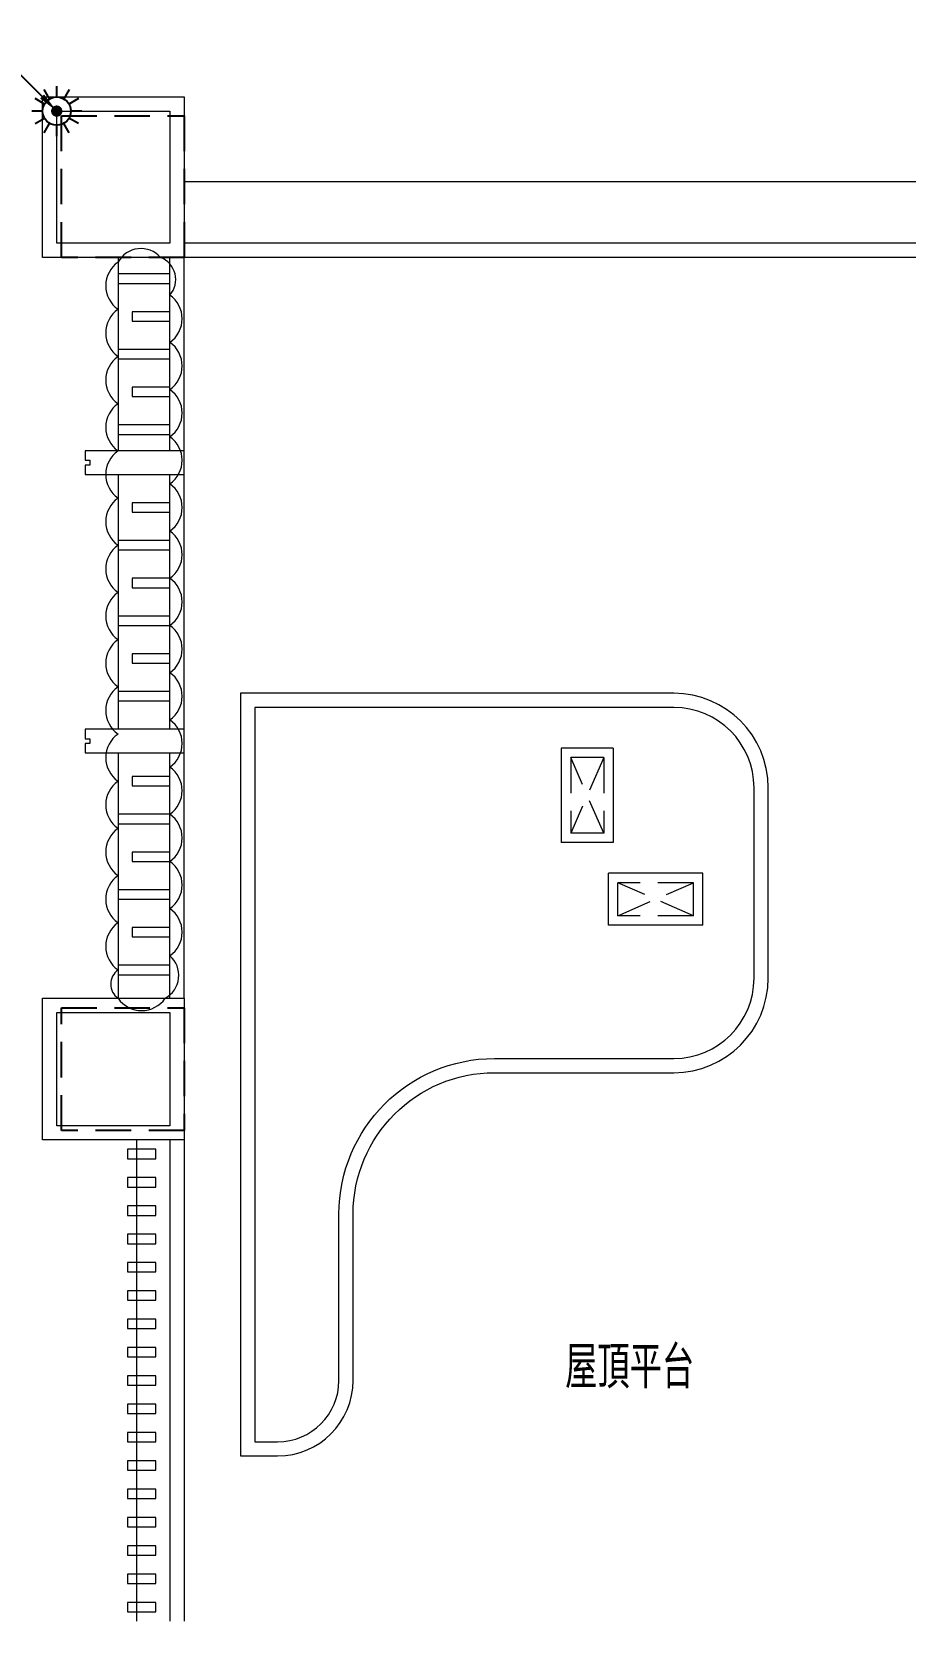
# Model space of a CAD drawing. Header units: centimetres. Extents: x 331046 to 708261, y -22683 to 106617.
# Drawn here: x 659470 to 660396, y 104933 to 106617 of the extents above; entities that cross this region are included whole.
import ezdxf
from ezdxf.enums import TextEntityAlignment as Align

# ---------------------------------------------------------------- set-up
doc = ezdxf.new("R2010")
doc.units = ezdxf.units.CM
doc.header["$LTSCALE"] = 150
doc.linetypes.add('HIDDEN', pattern=[0.375, 0.25, -0.125])
doc.layers.get('0').update_dxf_attribs({"lineweight": 5})
for name, color, linetype, lineweight in [('0-0.13', 121, 'Continuous', 13), ('00-大漢-設計', 11, 'Continuous', 5), ('BEAM', 9, 'Continuous', 5), ('DIM', 6, 'Continuous', 5), ('FRANCE', 4, 'Continuous', 5), ('HANDRAIL', 3, 'Continuous', 5), ('TEXT', 3, 'Continuous', 5), ('WALL2', 10, 'Continuous', 5), ('格柵', 8, 'Continuous', 5)]:
    doc.layers.add(name, color=color, linetype=linetype, lineweight=lineweight)
doc.layers.add('1120920_修改', color=222, linetype='Continuous', lineweight=5, plot=False)
doc.layers.add('COL-H', color=7, linetype='HIDDEN', plot=False)
doc.layers.add('PDA', color=6, linetype='Continuous')
doc.layers.add('避雷針', color=4, linetype='Continuous')
doc.styles.add('C1', font='simplex.shx', dxfattribs={"width": 0.6, "bigfont": 'chin.shx'})

# ---------------------------------------------------------------- blocks, each defined once
blk = doc.blocks.new('A$C3AC35C76')
at = {"layer": '00-大漢-設計', "color": 251}
for points in [[(-3364.99999999996, 995.123567158791), (-3325.775760009194, 995.123567158791, 0.414213562373095), (-3245.775760009194, 1075.123567158791), (-3245.775760009194, 1251.190568611395, -0.414213562373095), (-3095.775760009194, 1401.190568611395), (-2905.706835487938, 1401.190568611395, 0.414213562373095), (-2805.706835487938, 1501.190568611395), (-2805.706835487938, 1703.152177667365, 0.414213562373103), (-2905.706835487938, 1803.152177667365), (-3364.999999999986, 1803.152177667353)], [(-3349.999999999964, 1010.123567158791), (-3325.775760009194, 1010.123567158791, 0.4142135623730939), (-3260.775760009194, 1075.123567158791), (-3260.775760009194, 1251.190568611395, -0.4142135623730945), (-3095.775760009194, 1416.190568611395), (-2905.706835487938, 1416.190568611395, 0.414213562373095), (-2820.706835487938, 1501.190568611395), (-2820.706835487938, 1703.152177667365, 0.4142135623731023), (-2905.706835487938, 1788.152177667365), (-3349.999999999986, 1788.152177667353)]]:
    blk.add_lwpolyline(points, format="xyb", close=True, dxfattribs=at)
blk = doc.blocks.new('A$C021C2907')
at = {"layer": 'PDA', "color": 6, "linetype": 'Continuous'}
for p, q in [((-7.500000000020009, 12.99038105675208), (-13.22456535184574, 22.90561909735698)), ((1.819e-12, 15.00000000000364), (-5.457e-12, 26.44913070364782)), ((13.2245653518421, 22.90561909733151), (7.500000000030923, 12.99038105675754)), ((-12.99038105677573, 7.499999999972715), (-22.90561909738426, 13.22456535179481)), ((22.90561909736607, 13.22456535178208), (12.99038105678665, 7.49999999998181)), ((-14.99999999999091, -3.27418e-11), (-26.44913070363509, -3.27418e-11)), ((-22.90561909736971, -13.22456535181664), (-12.99038105676118, -7.499999999992724)), ((-13.22456535182391, -22.90561909737153), (-7.499999999990905, -12.99038105676118)), ((1.819e-12, -26.44913070364782), (1.819e-12, -14.99999999999636)), ((13.22456535182755, -22.9056190973788), (7.500000000001819, -12.99038105676482)), ((22.90561909733697, -13.22456535182937), (12.99038105676482, -7.50000000001819)), ((26.44913070362418, -2.91038e-11), (15.00000000000909, -2.18279e-11))]:
    blk.add_line(p, q, dxfattribs=at)
blk.add_circle((9.0949e-12, 3.638e-12), 15, dxfattribs=at)
blk = doc.blocks.new('A$C537D1E51')
at = {"layer": 'PDA', "color": 6, "linetype": 'Continuous', "const_width": 6}
blk.add_lwpolyline([(-3.000000000001819, -3.638e-12, 1), (2.999999999983629, -3.638e-12, 1)], format="xyb", close=True, dxfattribs=at)
at = {"color": 6, "lineweight": -3}
blk.add_blockref('A$C021C2907', (-9.0949e-12, -3.638e-12), dxfattribs=at)
blk = doc.blocks.new('A$C71DF3310')
at = {"color": 9, "lineweight": -3}
for q in [(-81.56854249492062, 56.5685424949188), (3.638e-12, -3.638e-12)]:
    blk.add_line((-56.56854249492062, 56.56854249492062), q, dxfattribs=at)
blk.add_lwpolyline([(3.638e-12, -3.638e-12, 0, 6, 0), (-15.60117710495615, 15.60117710495615, 6, 6, 0)], format="xyseb", dxfattribs=at)
blk = doc.blocks.new('A$C15754545')
at = {"color": 6, "linetype": 'Continuous', "lineweight": -3}
blk.add_blockref('A$C71DF3310', (0, 0), dxfattribs=at)
at = {"color": 6, "linetype": 'Continuous', "lineweight": 9}
blk.add_blockref('A$C537D1E51', (0, 0), dxfattribs=at)
at = {"layer": 'FRANCE', "color": 4, "style": 'C1', "width": 0.7}
blk.add_text('短針多導體防側雷裝置', height=45, dxfattribs=at).set_placement((-83.1799527304247, 56.53503292956884), align=Align.MIDDLE_RIGHT)
blk = doc.blocks.new('A$Ca2908e60')
at = {"layer": '1120920_修改'}
blk.add_lwpolyline([(2934.999999999884, 4030.370819736716, 0.52056705), (2985.000099999889, 4030.370819736716, 0.52056705), (2990, 4075.371019736595, 0.52056705), (2990, 4125.371119736599, 0.52056705), (2990, 4175.371219736604, 0.52056705), (2990, 4225.371319736594, 0.52056705), (2990, 4275.371419736599, 0.52056705), (2990, 4325.371519736604, 0.52056705), (2990, 4375.371619736594, 0.52056705), (2990, 4425.371719736599, 0.52056705), (2990, 4475.371819736604, 0.52056705), (2990, 4525.371919736594, 0.52056705), (2990, 4575.372019736598, 0.52056705), (2990, 4625.372119736603, 0.52056705), (2990, 4675.372219736593, 0.52056705), (2990, 4725.372319736598, 0.52056705), (2990, 4775.372419736603, 0.52056705), (2979.998300167849, 4815.370819904456, 0.52056705), (2934.999999999884, 4810.36902007243, 0.52056705), (2934.999999999884, 4760.368920072426, 0.52056705), (2934.999999999884, 4710.368820072435, 0.52056705), (2934.999999999884, 4660.368720072431, 0.52056705), (2934.999999999884, 4610.368620072426, 0.52056705), (2934.999999999884, 4560.368520072436, 0.52056705), (2934.999999999884, 4510.368420072431, 0.52056705), (2934.999999999884, 4460.368320072427, 0.52056705), (2934.999999999884, 4410.368220072436, 0.52056705), (2934.999999999884, 4360.368120072432, 0.52056705), (2934.999999999884, 4310.368020072427, 0.52056705), (2934.999999999884, 4260.367920072437, 0.52056705), (2934.999999999884, 4210.367820072432, 0.52056705), (2934.999999999884, 4160.367720072427, 0.52056705), (2934.999999999884, 4110.367620072422, 0.52056705), (2934.999999999884, 4060.367520072432, 0.52056705)], format="xyb", close=True, dxfattribs=at)
at = {"layer": 'BEAM'}
for p, q in [((4000, 4895.370819736629), (3005, 4895.370819736629)), ((2934.999999999884, 4815.370819736658), (2934.999999999884, 4610.370819736483)), ((2934.999999999884, 4585.370819736483), (2934.999999999884, 4315.370819736658)), ((2934.999999999884, 4290.370819736658), (2934.999999999884, 4030.370819736716)), ((2954.999999999767, 3370.3708197366), (2954.999999999767, 3880.370819736716))]:
    blk.add_line(p, q, dxfattribs=at)
at = {"layer": 'COL-H'}
for points in [[(2874.999999999942, 4965.370819736629), (3004.999999999942, 4965.370819736629), (3004.999999999942, 4815.370819736629), (2874.999999999942, 4815.370819736629)], [(2875, 4020.370819736731), (3005.000000000058, 4020.370819736731), (3005.000000000058, 3890.370819736716), (2875, 3890.370819736731)]]:
    blk.add_lwpolyline(points, close=True, dxfattribs=at)
at = {"layer": 'HANDRAIL'}
for p, q in [((4000, 4830.370819736658), (3005, 4830.370819736658)), ((2990, 4610.370819736483), (2990, 4815.370819736658)), ((4000, 4815.370819736658), (3005, 4815.370819736658)), ((3005, 4610.370819736483), (3005, 4815.370819736658)), ((2990, 4315.370819736658), (2990, 4585.370819736483)), ((3005, 4315.370819736658), (3005, 4585.370819736483)), ((2990, 4030.370819736716), (2990, 4290.370819736658)), ((3005, 4030.370819736716), (3005, 4290.370819736658)), ((2990, 3880.370819736716), (2990, 3370.370819736614)), ((3005, 3880.370819736716), (3005, 3370.370819736614))]:
    blk.add_line(p, q, dxfattribs=at)
for points in [[(2855, 4985.3708197366), (3004.999999999942, 4985.3708197366), (3004.999999999942, 4815.370819904456), (2855, 4815.370819904456)], [(2870, 4970.3708197366), (2989.999999999942, 4970.3708197366), (2989.999999999942, 4830.370819904456), (2870, 4830.370819904456)], [(3005, 4610.370819736483), (2899.999999999884, 4610.370819736483), (2899.999999999884, 4600.370819736483), (2904.999999999884, 4600.370819736483), (2904.999999999884, 4595.370819736483), (2899.999999999884, 4595.370819736483), (2899.999999999884, 4585.370819736483), (3005, 4585.370819736483)], [(3005, 4315.370819736658), (2900.000000000117, 4315.370819736658), (2900.000000000117, 4305.370819736658), (2905.000000000117, 4305.370819736658), (2905.000000000117, 4300.370819736658), (2900.000000000117, 4300.370819736658), (2900.000000000117, 4290.370819736658), (3005, 4290.370819736658)], [(2855, 3880.370819736716), (2855, 4030.370819736716), (3005, 4030.370819736716), (3005, 3880.370819736716)], [(2870, 3895.370819736716), (2870, 4015.370819736716), (2990, 4015.370819736716), (2990, 3895.370819736716)]]:
    blk.add_lwpolyline(points, close=True, dxfattribs=at)
at = {"layer": 'WALL2', "color": 3}
for p, q in [((3460, 4295.370819736134), (3405, 4295.370819736134)), ((3405, 4295.370819736134), (3405, 4195.3708197366)), ((3460, 4295.370819736134), (3460, 4195.3708197366)), ((3460, 4195.3708197366), (3405, 4195.3708197366)), ((3554.999999999535, 4162.870819736716), (3455, 4162.870819736716)), ((3455, 4107.870819736716), (3455, 4162.870819736716)), ((3554.999999999535, 4107.870819736702), (3554.999999999535, 4162.870819736716)), ((3554.999999999535, 4107.870819736702), (3455, 4107.870819736716))]:
    blk.add_line(p, q, dxfattribs=at)
at = {"layer": 'WALL2', "color": 8, "linetype": 'HIDDEN'}
for p, q in [((3450, 4285.370819736134), (3415, 4285.370819736134)), ((3415, 4285.370819736134), (3415, 4205.3708197366)), ((3450, 4205.3708197366), (3415, 4285.370819736134)), ((3450, 4285.370819736134), (3415, 4205.3708197366)), ((3450, 4285.370819736134), (3450, 4205.3708197366)), ((3450, 4205.3708197366), (3415, 4205.3708197366)), ((3544.999999999535, 4117.870819736716), (3465, 4152.870819736716)), ((3544.999999999535, 4152.870819736716), (3465, 4152.870819736716)), ((3465, 4117.870819736716), (3544.999999999535, 4152.870819736716)), ((3465, 4117.870819736716), (3465, 4152.870819736716)), ((3544.999999999535, 4117.870819736702), (3544.999999999535, 4152.870819736716)), ((3544.999999999535, 4117.870819736702), (3465, 4117.870819736716))]:
    blk.add_line(p, q, dxfattribs=at)
at = {"layer": '格柵'}
for points in [[(2934.999999999826, 4797.8708197366), (2934.999999999826, 4787.8708197366), (2989.999999999942, 4787.8708197366), (2989.999999999942, 4797.8708197366)], [(2949.999999999826, 4757.8708197366), (2949.999999999826, 4747.8708197366), (2989.999999999942, 4747.8708197366), (2989.999999999942, 4757.8708197366)], [(2934.999999999826, 4717.8708197366), (2934.999999999826, 4707.8708197366), (2989.999999999942, 4707.8708197366), (2989.999999999942, 4717.8708197366)], [(2949.999999999826, 4677.8708197366), (2949.999999999826, 4667.8708197366), (2989.999999999942, 4667.8708197366), (2989.999999999942, 4677.8708197366)], [(2934.999999999826, 4637.8708197366), (2934.999999999826, 4627.8708197366), (2989.999999999942, 4627.8708197366), (2989.999999999942, 4637.8708197366)], [(2949.999999999884, 4555.370819736425), (2949.999999999884, 4545.370819736425), (2990, 4545.370819736425), (2990, 4555.370819736425)], [(2934.999999999884, 4515.370819736425), (2934.999999999884, 4505.370819736425), (2990, 4505.370819736425), (2990, 4515.370819736425)], [(2949.999999999884, 4475.370819736425), (2949.999999999884, 4465.370819736425), (2990, 4465.370819736425), (2990, 4475.370819736425)], [(2934.999999999884, 4435.370819736425), (2934.999999999884, 4425.370819736425), (2990, 4425.370819736425), (2990, 4435.370819736425)], [(2949.999999999884, 4395.370819736425), (2949.999999999884, 4385.370819736425), (2990, 4385.370819736425), (2990, 4395.370819736425)], [(2934.999999999884, 4355.370819736425), (2934.999999999884, 4345.370819736425), (2990, 4345.370819736425), (2990, 4355.370819736425)], [(2949.999999999884, 4265.3708197366), (2949.999999999884, 4255.3708197366), (2990, 4255.3708197366), (2990, 4265.3708197366)], [(2934.999999999884, 4225.3708197366), (2934.999999999884, 4215.3708197366), (2990, 4215.3708197366), (2990, 4225.3708197366)], [(2949.999999999884, 4185.3708197366), (2949.999999999884, 4175.3708197366), (2990, 4175.3708197366), (2990, 4185.3708197366)], [(2934.999999999884, 4145.3708197366), (2934.999999999884, 4135.3708197366), (2990, 4135.3708197366), (2990, 4145.3708197366)], [(2949.999999999884, 4105.3708197366), (2949.999999999884, 4095.3708197366), (2990, 4095.3708197366), (2990, 4105.3708197366)], [(2934.999999999884, 4065.3708197366), (2934.999999999884, 4055.3708197366), (2990, 4055.3708197366), (2990, 4065.3708197366)], [(2945, 3870.370819736658), (2945, 3860.370819736658), (2975, 3860.370819736658), (2975, 3870.370819736658)], [(2945, 3840.370819736658), (2945, 3830.370819736658), (2975, 3830.370819736658), (2975, 3840.370819736658)], [(2945, 3810.370819736658), (2945, 3800.370819736658), (2975, 3800.370819736658), (2975, 3810.370819736658)], [(2945, 3780.370819736658), (2945, 3770.370819736658), (2975, 3770.370819736658), (2975, 3780.370819736658)], [(2945, 3750.370819736658), (2945, 3740.370819736658), (2975, 3740.370819736658), (2975, 3750.370819736658)], [(2945, 3720.370819736658), (2945, 3710.370819736658), (2975, 3710.370819736658), (2975, 3720.370819736658)], [(2945, 3690.370819736658), (2945, 3680.370819736658), (2975, 3680.370819736658), (2975, 3690.370819736658)], [(2945, 3660.370819736658), (2945, 3650.370819736658), (2975, 3650.370819736658), (2975, 3660.370819736658)], [(2945, 3630.370819736658), (2945, 3620.370819736658), (2975, 3620.370819736658), (2975, 3630.370819736658)], [(2945, 3600.370819736658), (2945, 3590.370819736658), (2975, 3590.370819736658), (2975, 3600.370819736658)], [(2945, 3570.370819736658), (2945, 3560.370819736658), (2975, 3560.370819736658), (2975, 3570.370819736658)], [(2945, 3540.370819736658), (2945, 3530.370819736658), (2975, 3530.370819736658), (2975, 3540.370819736658)], [(2945, 3510.370819736658), (2945, 3500.370819736658), (2975, 3500.370819736658), (2975, 3510.370819736658)], [(2945, 3480.370819736658), (2945, 3470.370819736658), (2975, 3470.370819736658), (2975, 3480.370819736658)], [(2945, 3450.370819736658), (2945, 3440.370819736658), (2975, 3440.370819736658), (2975, 3450.370819736658)], [(2945, 3420.370819736658), (2945, 3410.370819736658), (2975, 3410.370819736658), (2975, 3420.370819736658)], [(2945, 3390.370819736658), (2945, 3380.370819736658), (2975, 3380.370819736658), (2975, 3390.370819736658)]]:
    blk.add_lwpolyline(points, close=True, dxfattribs=at)
at = {"layer": 'DIM'}
blk.add_blockref('A$C3AC35C76', (6430, 2550.370819736658), dxfattribs=at)
at = {"layer": '避雷針'}
blk.add_blockref('A$C15754545', (2870.000000000117, 4970.3708197366), dxfattribs=at)
at = {"layer": 'TEXT', "style": 'C1', "width": 0.8}
blk.add_text('屋頂平台', height=45, dxfattribs=at).set_placement((3477.463629534701, 3639.539133192571), align=Align.MIDDLE_CENTER)

msp = doc.modelspace()

# ---------------------------------------------------------------- block references
at = {"layer": '0-0.13', "lineweight": 13}
msp.add_blockref('A$Ca2908e60', (656626.5934635075, 101562.4466933994), dxfattribs=at)

doc.saveas('drawing.dxf')
